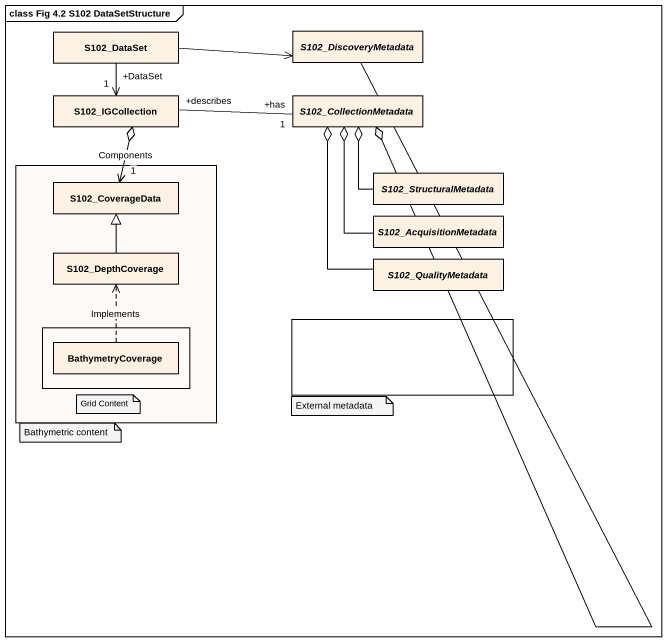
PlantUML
@startuml
mainframe class Fig 4.2 S102 DataSetStructure
allowmixing
hide circle
hide empty members
class S102_DataSet #FCF2E3
abstract class S102_DiscoveryMetadata #FCF2E3
class S102_IGCollection #FCF2E3
abstract class S102_CollectionMetadata #FCF2E3
rectangle " " as rectangle1 #FEFAF7 {
  class S102_CoverageData #FCF2E3
  class S102_DepthCoverage #FCF2E3
  rectangle " " as rectangle2 {
    class BathymetryCoverage #FCF2E3
  }
}
abstract class S102_StructuralMetadata #FCF2E3
abstract class S102_AcquisitionMetadata #FCF2E3
abstract class S102_QualityMetadata #FCF2E3
rectangle " " as rectangle3
S102_DataSet -right-> S102_DiscoveryMetadata
S102_DataSet "+DataSet" --> "1" S102_IGCollection
S102_DiscoveryMetadata --o S102_CollectionMetadata
S102_IGCollection "+describes" -right- "+has\n1" S102_CollectionMetadata
S102_CoverageData "1" <-up-o S102_IGCollection : Components
S102_StructuralMetadata -up-o S102_CollectionMetadata
S102_AcquisitionMetadata -up-o S102_CollectionMetadata
S102_DepthCoverage -up-|> S102_CoverageData
S102_QualityMetadata -up-o S102_CollectionMetadata
BathymetryCoverage .up.> S102_DepthCoverage : Implements
note as N1
  Grid Content
end note
note as N2
  External metadata
end note
note as N3
  Bathymetric content
end note
@enduml
